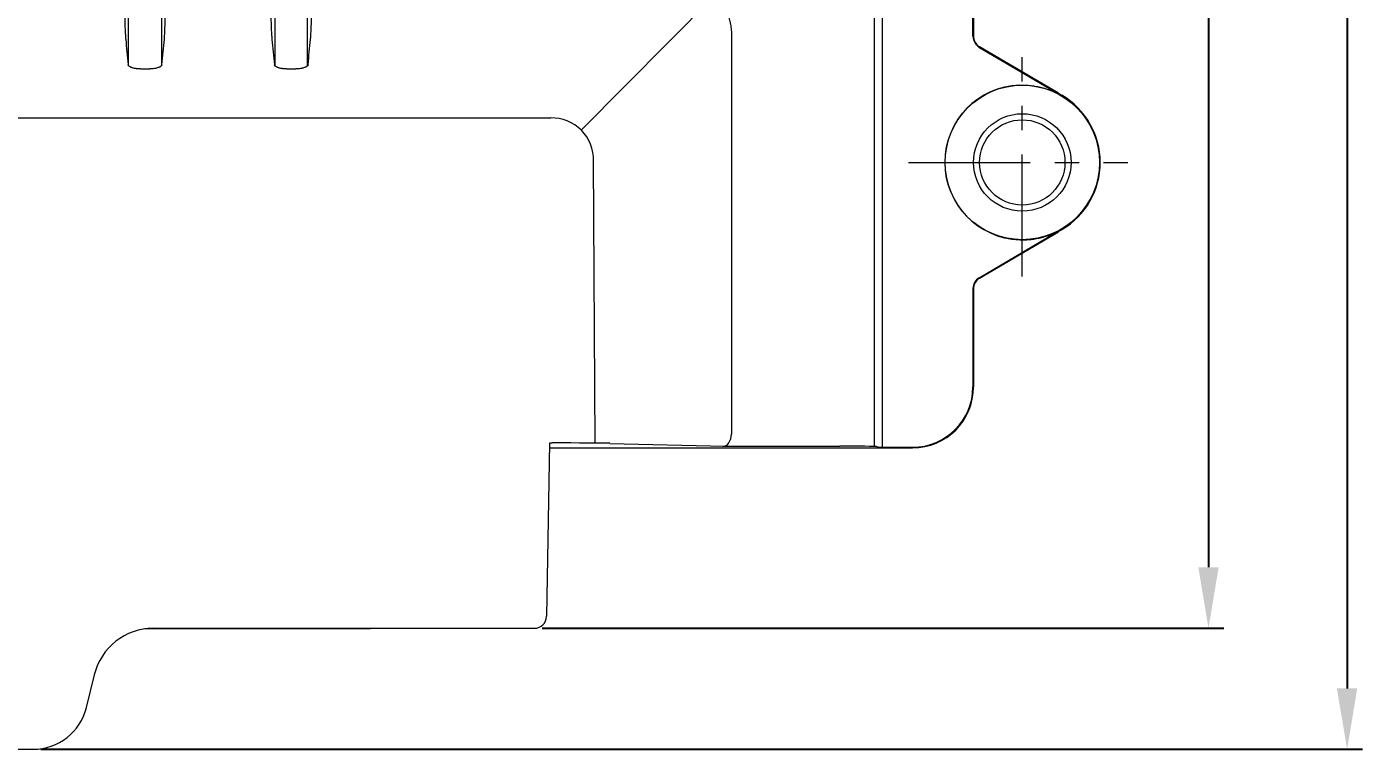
# Model space of a CAD drawing. Extents: x 2195 to 3022, y 1317 to 1901.
# Drawn here: x 2429.4 to 2539, y 1532.9 to 1592.2 of the extents above; entities that cross this region are included whole.
import ezdxf

# ---------------------------------------------------------------- set-up
doc = ezdxf.new("R2010")
doc.units = 0
doc.linetypes.add('PHANTOM', pattern=[20, 10, -2, 2, -2, 2, -2])
doc.layers.get('0').update_dxf_attribs({"lineweight": 13})
doc.layers.add('1', color=7, linetype='Continuous', true_color=0xffffff)
doc.layers.add('171', color=7, linetype='Continuous', true_color=0xffffff)
doc.styles.get("Standard").update_dxf_attribs({"font": 'simfang.ttf'})
doc.dimstyles.get("Standard").update_dxf_attribs({"dimtxt": 2.5, "dimasz": 2.5, "dimexe": 1.25, "dimexo": 0.625, "dimtad": 1, "dimtxsty": 'Standard', "dimcen": 2.5, "dimadec": 0, "dimazin": 0, "dimtfac": 1, "dimtmove": 0, "dimatfit": 0, "dimfxl": 0, "dimarcsym": 0})

# ---------------------------------------------------------------- blocks, each defined once
blk = doc.blocks.new('*D8')
at = {"color": 0, "lineweight": -2, "transparency": 16777216}
for p, q in [((2497.74, 1673.87), (2527.64, 1673.87)), ((2526.39, 1668.87), (2526.39, 1547.87)), ((2471.7, 1542.87), (2527.64, 1542.87))]:
    blk.add_line(p, q, dxfattribs=at)
at = {"color": 0, "transparency": 16777216}
for points in [[(2525.56, 1668.87), (2527.23, 1668.87), (2526.39, 1673.87)], [(2525.56, 1547.87), (2527.23, 1547.87), (2526.39, 1542.87)]]:
    blk.add_solid(points, dxfattribs=at)
at = {"layer": 'Defpoints', "color": 0, "transparency": 16777216}
for p in [(2497.11, 1673.87), (2471.07, 1542.87), (2526.39, 1542.87)]:
    blk.add_point(p, dxfattribs=at)
at = {"color": 0, "transparency": 16777216, "insert": (2523.24, 1608.37), "char_height": 5, "attachment_point": 5, "rotation": 90}
blk.add_mtext('131', dxfattribs=at)
blk = doc.blocks.new('*D9')
at = {"color": 0, "lineweight": -2, "transparency": 16777216}
for p, q in [((2497.74, 1673.87), (2539.02, 1673.87)), ((2537.77, 1668.87), (2537.77, 1537.94)), ((2430.56, 1532.94), (2539.02, 1532.94))]:
    blk.add_line(p, q, dxfattribs=at)
at = {"color": 0, "transparency": 16777216}
for points in [[(2536.93, 1668.87), (2538.6, 1668.87), (2537.77, 1673.87)], [(2536.93, 1537.94), (2538.6, 1537.94), (2537.77, 1532.94)]]:
    blk.add_solid(points, dxfattribs=at)
at = {"layer": 'Defpoints', "color": 0, "transparency": 16777216}
for p in [(2497.11, 1673.87), (2429.93, 1532.94), (2537.77, 1532.94)]:
    blk.add_point(p, dxfattribs=at)
at = {"color": 0, "transparency": 16777216, "insert": (2534.25, 1603.41), "char_height": 5, "attachment_point": 5, "rotation": 90}
blk.add_mtext('140,9', dxfattribs=at)

msp = doc.modelspace()

# ---------------------------------------------------------------- linework, layer by layer
for centre, radius, start, end in [((2508.14, 1591.46), 1.07, 182.4707, 237.0185), ((2472.49, 1581.3), 3.44, 358.6019, 91.3221), ((2508.1, 1570.73), 1.04, 121.0274, 178.0432)]:
    msp.add_arc(centre, radius, start, end)
at = {"layer": '1', "linetype": 'Continuous', "lineweight": 13}
for p, q in [((2498.95, 1661.37), (2498.95, 1557.78)), ((2499.61, 1661.37), (2499.61, 1557.67)), ((2437.76, 1589.03), (2437.76, 1660.08)), ((2440.46, 1660.08), (2440.46, 1589.03)), ((2449.76, 1660.08), (2449.76, 1589.03)), ((2452.46, 1589.03), (2452.46, 1660.08)), ((2507.06, 1591.41), (2507.06, 1625.76)), ((2474.92, 1583.74), (2485.91, 1594.84)), ((2507.55, 1590.56), (2514.07, 1586.72)), ((2369.82, 1584.74), (2472.41, 1584.74)), ((2476.07, 1558.06), (2475.93, 1581.21)), ((2517.51, 1581.09), (2517.46, 1581.09)), ((2507.06, 1570.76), (2507.06, 1562.67)), ((2505.62, 1559.16), (2505.65, 1559.13)), ((2472.54, 1558.07), (2472.31, 1558.07)), ((2477.25, 1558.04), (2486.69, 1557.81)), ((2486.63, 1557.8), (2496.15, 1557.8)), ((2499.14, 1557.78), (2499.48, 1557.73)), ((2501.47, 1557.72), (2502.11, 1557.72))]:
    msp.add_line(p, q, dxfattribs=at)
at = {"layer": '1', "linetype": 'Continuous', "lineweight": 18}
for p, q in [((2507.11, 1625.83), (2507.11, 1591.35)), ((2487.25, 1591.49), (2487.25, 1558.8)), ((2514.07, 1586.77), (2507.6, 1590.58)), ((2507.56, 1571.61), (2514.34, 1575.61)), ((2507.6, 1571.59), (2514.07, 1575.41)), ((2507.11, 1570.83), (2507.11, 1562.67)), ((2472.32, 1558.06), (2472.07, 1543.85)), ((2472.31, 1557.67), (2502.11, 1557.67)), ((2450.16, 1542.82), (2439.11, 1542.82)), ((2439.81, 1542.87), (2471.07, 1542.87)), ((2454.66, 1542.82), (2450.16, 1542.82)), ((2454.67, 1542.87), (2454.66, 1542.82)), ((2457.61, 1542.82), (2454.66, 1542.82)), ((2457.61, 1542.82), (2457.61, 1542.87)), ((2434.31, 1536.38), (2434.96, 1539.05)), ((2412.29, 1532.94), (2429.93, 1532.94))]:
    msp.add_line(p, q, dxfattribs=at)
for radius in [6.34, 4, 3.5]:
    msp.add_circle((2511.11, 1581.09), radius, dxfattribs=at)
for centre, radius, start, end in [((2511.11, 1581.09), 6.35, 91.9264, 268.0735), ((2511.11, 1581.09), 6.4, 300.5103, 59.4892), ((2502.11, 1562.67), 5, 270, 0), ((2471.07, 1543.87), 1, 270, 359), ((2439.81, 1537.87), 5, 90, 166.3322), ((2429.93, 1537.44), 4.5, 270, 346.3322)]:
    msp.add_arc(centre, radius, start, end, dxfattribs=at)
at = {"layer": '1', "linetype": 'Continuous', "lineweight": 13}
msp.add_arc((2502.11, 1562.67), 4.95, 270, 0, dxfattribs=at)
at = {"layer": '1', "linetype": 'Continuous', "lineweight": 18}
for centre, major_axis, ratio, start_param, end_param in [((2508.11, 1591.44), (0.868, 0.496), 0.999949, 2.715919, 3.660712), ((2508.11, 1570.73), (-0.868, 0.496), 0.999949, 5.764066, 6.708859), ((2486.54, 1558.79), (-0.012, -1), 0.703573, 0.017282, 1.582242)]:
    msp.add_ellipse(centre, major_axis=major_axis, ratio=ratio, start_param=start_param, end_param=end_param, dxfattribs=at)
at = {"layer": '1', "linetype": 'Continuous', "lineweight": 13}
for centre, major_axis, ratio, start_param, end_param in [((2472.55, 1558.03), (5, 0), 0.008729, 0.346995, 1.57212), ((2496.15, 1557.78), (-3, 0), 0.008727, 3.215175, 4.712389), ((2501.48, 1557.74), (-2, 0), 0.008727, 0.068755, 1.568252)]:
    msp.add_ellipse(centre, major_axis=major_axis, ratio=ratio, start_param=start_param, end_param=end_param, dxfattribs=at)
at = {"layer": '1', "linetype": 'Continuous', "lineweight": 18}
for points, knots in [([(2482.55, 1596.2), (2482.7, 1596.2), (2483.01, 1596.18), (2483.32, 1596.14), (2483.62, 1596.08), (2483.77, 1596.05), (2483.99, 1595.99), (2484.07, 1595.96), (2484.22, 1595.91), (2484.29, 1595.89), (2484.5, 1595.8), (2484.79, 1595.67), (2485.05, 1595.52), (2485.31, 1595.35), (2485.43, 1595.26), (2485.59, 1595.14), (2485.62, 1595.11), (2485.67, 1595.06), (2485.76, 1594.98), (2485.85, 1594.9), (2486.01, 1594.74), (2486.22, 1594.51), (2486.4, 1594.26), (2486.5, 1594.1), (2486.52, 1594.07), (2486.57, 1594), (2486.59, 1593.97), (2486.64, 1593.87), (2486.68, 1593.8), (2486.79, 1593.59), (2486.85, 1593.45), (2486.96, 1593.17), (2487.01, 1593.02), (2487.08, 1592.8), (2487.1, 1592.72), (2487.12, 1592.61), (2487.13, 1592.57), (2487.15, 1592.49), (2487.16, 1592.45), (2487.19, 1592.26), (2487.21, 1592.11), (2487.24, 1591.8), (2487.25, 1591.65), (2487.25, 1591.49)], [0, 0, 0, 0, 0.0625, 0.125, 0.125, 0.1875, 0.1875, 0.21875, 0.21875, 0.25, 0.25, 0.3125, 0.375, 0.375, 0.4375, 0.4375, 0.453125, 0.453125, 0.46875, 0.5, 0.5, 0.5625, 0.625, 0.625, 0.640625, 0.640625, 0.65625, 0.65625, 0.6875, 0.6875, 0.75, 0.75, 0.8125, 0.8125, 0.84375, 0.84375, 0.859375, 0.859375, 0.875, 0.875, 0.9375, 0.9375, 1, 1, 1, 1]), ([(2437.41, 1595.9), (2437.41, 1595.64), (2437.41, 1595.38), (2437.42, 1594.88), (2437.42, 1594.64), (2437.42, 1594.36), (2437.42, 1594.33), (2437.42, 1594.27), (2437.42, 1594.24), (2437.42, 1594.15), (2437.42, 1594.09), (2437.43, 1593.91), (2437.43, 1593.8), (2437.43, 1593.46), (2437.44, 1593.24), (2437.45, 1592.98), (2437.45, 1592.9), (2437.45, 1592.82), (2437.45, 1592.77), (2437.45, 1592.75), (2437.46, 1592.62), (2437.46, 1592.53), (2437.47, 1592.25), (2437.47, 1592.08), (2437.48, 1591.85), (2437.49, 1591.78), (2437.49, 1591.67), (2437.5, 1591.64), (2437.5, 1591.57), (2437.5, 1591.54), (2437.51, 1591.39), (2437.52, 1591.28), (2437.53, 1591.19)], [0, 0, 0, 0, 0.125, 0.125, 0.25, 0.25, 0.265625, 0.265625, 0.28125, 0.28125, 0.3125, 0.3125, 0.375, 0.375, 0.5, 0.5, 0.53125, 0.546875, 0.546875, 0.5625, 0.5625, 0.625, 0.625, 0.75, 0.75, 0.8125, 0.8125, 0.84375, 0.84375, 0.875, 0.875, 1, 1, 1, 1]), ([(2440.7, 1591.19), (2440.71, 1591.28), (2440.71, 1591.39), (2440.73, 1591.63), (2440.74, 1591.77), (2440.75, 1591.94), (2440.75, 1591.96), (2440.75, 1592), (2440.75, 1592.02), (2440.75, 1592.08), (2440.75, 1592.13), (2440.76, 1592.25), (2440.76, 1592.34), (2440.77, 1592.62), (2440.78, 1592.81), (2440.78, 1593.07), (2440.78, 1593.15), (2440.79, 1593.23), (2440.79, 1593.29), (2440.79, 1593.32), (2440.79, 1593.45), (2440.79, 1593.57), (2440.8, 1593.91), (2440.8, 1594.14), (2440.81, 1594.51), (2440.81, 1594.63), (2440.81, 1594.82), (2440.81, 1594.88), (2440.81, 1595), (2440.81, 1595.07), (2440.81, 1595.38), (2440.81, 1595.64), (2440.81, 1595.9)], [0, 0, 0, 0, 0.125, 0.125, 0.25, 0.25, 0.265625, 0.265625, 0.28125, 0.28125, 0.3125, 0.3125, 0.375, 0.375, 0.5, 0.5, 0.53125, 0.546875, 0.546875, 0.5625, 0.5625, 0.625, 0.625, 0.75, 0.75, 0.8125, 0.8125, 0.84375, 0.84375, 0.875, 0.875, 1, 1, 1, 1]), ([(2449.41, 1595.9), (2449.41, 1595.64), (2449.41, 1595.38), (2449.42, 1594.88), (2449.42, 1594.64), (2449.42, 1594.36), (2449.42, 1594.33), (2449.42, 1594.27), (2449.42, 1594.24), (2449.42, 1594.15), (2449.42, 1594.09), (2449.43, 1593.91), (2449.43, 1593.8), (2449.43, 1593.46), (2449.44, 1593.24), (2449.45, 1592.98), (2449.45, 1592.9), (2449.45, 1592.82), (2449.45, 1592.77), (2449.45, 1592.75), (2449.46, 1592.62), (2449.46, 1592.53), (2449.47, 1592.25), (2449.47, 1592.08), (2449.48, 1591.85), (2449.49, 1591.78), (2449.49, 1591.67), (2449.5, 1591.64), (2449.5, 1591.57), (2449.5, 1591.54), (2449.51, 1591.39), (2449.52, 1591.28), (2449.53, 1591.19)], [0, 0, 0, 0, 0.125, 0.125, 0.25, 0.25, 0.265625, 0.265625, 0.28125, 0.28125, 0.3125, 0.3125, 0.375, 0.375, 0.5, 0.5, 0.53125, 0.546875, 0.546875, 0.5625, 0.5625, 0.625, 0.625, 0.75, 0.75, 0.8125, 0.8125, 0.84375, 0.84375, 0.875, 0.875, 1, 1, 1, 1]), ([(2452.7, 1591.19), (2452.71, 1591.28), (2452.71, 1591.39), (2452.73, 1591.63), (2452.74, 1591.77), (2452.75, 1591.94), (2452.75, 1591.96), (2452.75, 1592), (2452.75, 1592.02), (2452.75, 1592.08), (2452.75, 1592.13), (2452.76, 1592.25), (2452.76, 1592.34), (2452.77, 1592.62), (2452.78, 1592.81), (2452.78, 1593.07), (2452.78, 1593.15), (2452.79, 1593.23), (2452.79, 1593.29), (2452.79, 1593.32), (2452.79, 1593.45), (2452.79, 1593.57), (2452.8, 1593.91), (2452.8, 1594.14), (2452.81, 1594.51), (2452.81, 1594.63), (2452.81, 1594.82), (2452.81, 1594.88), (2452.81, 1595), (2452.81, 1595.07), (2452.81, 1595.38), (2452.81, 1595.64), (2452.81, 1595.9)], [0, 0, 0, 0, 0.125, 0.125, 0.25, 0.25, 0.265625, 0.265625, 0.28125, 0.28125, 0.3125, 0.3125, 0.375, 0.375, 0.5, 0.5, 0.53125, 0.546875, 0.546875, 0.5625, 0.5625, 0.625, 0.625, 0.75, 0.75, 0.8125, 0.8125, 0.84375, 0.84375, 0.875, 0.875, 1, 1, 1, 1]), ([(2438.73, 1588.76), (2438.66, 1588.76), (2438.6, 1588.77), (2438.5, 1588.77), (2438.47, 1588.78), (2438.42, 1588.78), (2438.4, 1588.78), (2438.37, 1588.79), (2438.36, 1588.79), (2438.28, 1588.8), (2438.23, 1588.81), (2438.14, 1588.83), (2438.12, 1588.84), (2438.07, 1588.85), (2438.02, 1588.87), (2437.98, 1588.89), (2437.95, 1588.9), (2437.94, 1588.9), (2437.92, 1588.91), (2437.91, 1588.92), (2437.87, 1588.94), (2437.83, 1588.96), (2437.8, 1588.99), (2437.79, 1589), (2437.77, 1589.02), (2437.77, 1589.03), (2437.76, 1589.04), (2437.76, 1589.04), (2437.74, 1589.07), (2437.73, 1589.09), (2437.73, 1589.11)], [0, 0, 0, 0, 0.125, 0.125, 0.1875, 0.1875, 0.21875, 0.21875, 0.25, 0.25, 0.375, 0.375, 0.4375, 0.4375, 0.5, 0.5625, 0.5625, 0.59375, 0.59375, 0.625, 0.625, 0.75, 0.75, 0.8125, 0.8125, 0.84375, 0.84375, 0.875, 0.875, 1, 1, 1, 1]), ([(2440.5, 1589.11), (2440.49, 1589.09), (2440.49, 1589.07), (2440.47, 1589.04), (2440.46, 1589.03), (2440.44, 1589.01), (2440.44, 1589), (2440.43, 1588.99), (2440.42, 1588.99), (2440.39, 1588.96), (2440.36, 1588.94), (2440.31, 1588.91), (2440.29, 1588.91), (2440.26, 1588.89), (2440.25, 1588.89), (2440.23, 1588.88), (2440.21, 1588.87), (2440.16, 1588.85), (2440.11, 1588.84), (2440.03, 1588.82), (2440, 1588.81), (2439.96, 1588.81), (2439.94, 1588.8), (2439.91, 1588.8), (2439.9, 1588.8), (2439.82, 1588.78), (2439.76, 1588.78), (2439.68, 1588.77), (2439.66, 1588.77), (2439.63, 1588.77), (2439.61, 1588.77), (2439.56, 1588.77), (2439.53, 1588.76), (2439.5, 1588.76)], [0, 0, 0, 0, 0.125, 0.125, 0.1875, 0.1875, 0.21875, 0.21875, 0.25, 0.25, 0.375, 0.375, 0.4375, 0.4375, 0.46875, 0.46875, 0.5, 0.5, 0.625, 0.625, 0.6875, 0.6875, 0.71875, 0.71875, 0.75, 0.75, 0.875, 0.875, 0.90625, 0.90625, 0.9375, 0.9375, 1, 1, 1, 1]), ([(2450.73, 1588.76), (2450.66, 1588.76), (2450.6, 1588.77), (2450.5, 1588.77), (2450.47, 1588.78), (2450.42, 1588.78), (2450.4, 1588.78), (2450.37, 1588.79), (2450.36, 1588.79), (2450.28, 1588.8), (2450.23, 1588.81), (2450.14, 1588.83), (2450.12, 1588.84), (2450.07, 1588.85), (2450.02, 1588.87), (2449.98, 1588.89), (2449.95, 1588.9), (2449.94, 1588.9), (2449.92, 1588.91), (2449.91, 1588.92), (2449.87, 1588.94), (2449.83, 1588.96), (2449.8, 1588.99), (2449.79, 1589), (2449.77, 1589.02), (2449.77, 1589.03), (2449.76, 1589.04), (2449.76, 1589.04), (2449.74, 1589.07), (2449.73, 1589.09), (2449.73, 1589.11)], [0, 0, 0, 0, 0.125, 0.125, 0.1875, 0.1875, 0.21875, 0.21875, 0.25, 0.25, 0.375, 0.375, 0.4375, 0.4375, 0.5, 0.5625, 0.5625, 0.59375, 0.59375, 0.625, 0.625, 0.75, 0.75, 0.8125, 0.8125, 0.84375, 0.84375, 0.875, 0.875, 1, 1, 1, 1]), ([(2452.5, 1589.11), (2452.49, 1589.09), (2452.49, 1589.07), (2452.47, 1589.04), (2452.46, 1589.03), (2452.44, 1589.01), (2452.44, 1589), (2452.43, 1588.99), (2452.42, 1588.99), (2452.39, 1588.96), (2452.36, 1588.94), (2452.31, 1588.91), (2452.29, 1588.91), (2452.26, 1588.89), (2452.25, 1588.89), (2452.23, 1588.88), (2452.21, 1588.87), (2452.16, 1588.85), (2452.11, 1588.84), (2452.03, 1588.82), (2452, 1588.81), (2451.96, 1588.81), (2451.94, 1588.8), (2451.91, 1588.8), (2451.9, 1588.8), (2451.82, 1588.78), (2451.76, 1588.78), (2451.68, 1588.77), (2451.66, 1588.77), (2451.63, 1588.77), (2451.61, 1588.77), (2451.56, 1588.77), (2451.53, 1588.76), (2451.5, 1588.76)], [0, 0, 0, 0, 0.125, 0.125, 0.1875, 0.1875, 0.21875, 0.21875, 0.25, 0.25, 0.375, 0.375, 0.4375, 0.4375, 0.46875, 0.46875, 0.5, 0.5, 0.625, 0.625, 0.6875, 0.6875, 0.71875, 0.71875, 0.75, 0.75, 0.875, 0.875, 0.90625, 0.90625, 0.9375, 0.9375, 1, 1, 1, 1]), ([(2510.9, 1587.43), (2510.98, 1587.44), (2511.06, 1587.44), (2511.21, 1587.44), (2511.29, 1587.44), (2511.52, 1587.43), (2511.68, 1587.42), (2511.91, 1587.39), (2511.98, 1587.38), (2512.13, 1587.36), (2512.21, 1587.35), (2512.43, 1587.3), (2512.58, 1587.27), (2512.87, 1587.2), (2513.01, 1587.15), (2513.29, 1587.06), (2513.42, 1587.01), (2513.69, 1586.9), (2513.82, 1586.84), (2514.02, 1586.74), (2514.09, 1586.71), (2514.18, 1586.66), (2514.21, 1586.64), (2514.26, 1586.61), (2514.28, 1586.6), (2514.31, 1586.58), (2514.33, 1586.58), (2514.34, 1586.57)], [0, 0, 0, 0, 0.0625, 0.0625, 0.125, 0.125, 0.25, 0.25, 0.3125, 0.3125, 0.375, 0.375, 0.5, 0.5, 0.625, 0.625, 0.75, 0.75, 0.875, 0.875, 0.9375, 0.9375, 0.96875, 0.96875, 0.984375, 0.984375, 1, 1, 1, 1]), ([(2514.07, 1586.77), (2514.09, 1586.76), (2514.1, 1586.75), (2514.13, 1586.74), (2514.14, 1586.73), (2514.15, 1586.72), (2514.16, 1586.72), (2514.18, 1586.7), (2514.2, 1586.7), (2514.22, 1586.68), (2514.23, 1586.68), (2514.26, 1586.66), (2514.26, 1586.66), (2514.28, 1586.65), (2514.29, 1586.64), (2514.3, 1586.64), (2514.31, 1586.63), (2514.32, 1586.63), (2514.32, 1586.62), (2514.33, 1586.62), (2514.34, 1586.61), (2514.35, 1586.61), (2514.36, 1586.6), (2514.36, 1586.6)], [0, 0, 0, 0, 0.25, 0.25, 0.375, 0.375, 0.5, 0.5, 0.625, 0.625, 0.75, 0.75, 0.8125, 0.8125, 0.875, 0.875, 0.90625, 0.90625, 0.9375, 0.9375, 0.96875, 0.96875, 1, 1, 1, 1]), ([(2510.9, 1574.74), (2510.98, 1574.74), (2511.06, 1574.74), (2511.21, 1574.74), (2511.29, 1574.74), (2511.52, 1574.75), (2511.68, 1574.76), (2511.91, 1574.78), (2511.98, 1574.79), (2512.13, 1574.82), (2512.21, 1574.83), (2512.43, 1574.87), (2512.58, 1574.9), (2512.87, 1574.98), (2513.01, 1575.02), (2513.29, 1575.11), (2513.42, 1575.16), (2513.69, 1575.27), (2513.82, 1575.34), (2514.02, 1575.43), (2514.09, 1575.47), (2514.18, 1575.52), (2514.21, 1575.54), (2514.26, 1575.56), (2514.28, 1575.57), (2514.31, 1575.59), (2514.33, 1575.6), (2514.34, 1575.61)], [0, 0, 0, 0, 0.0625, 0.0625, 0.125, 0.125, 0.25, 0.25, 0.3125, 0.3125, 0.375, 0.375, 0.5, 0.5, 0.625, 0.625, 0.75, 0.75, 0.875, 0.875, 0.9375, 0.9375, 0.96875, 0.96875, 0.984375, 0.984375, 1, 1, 1, 1]), ([(2514.36, 1575.57), (2514.35, 1575.57), (2514.34, 1575.56), (2514.32, 1575.55), (2514.32, 1575.55), (2514.31, 1575.54), (2514.3, 1575.54), (2514.29, 1575.53), (2514.28, 1575.52), (2514.26, 1575.52), (2514.25, 1575.51), (2514.23, 1575.5), (2514.22, 1575.49), (2514.2, 1575.48), (2514.18, 1575.47), (2514.16, 1575.46), (2514.15, 1575.45), (2514.14, 1575.44), (2514.13, 1575.44), (2514.1, 1575.42), (2514.09, 1575.42), (2514.07, 1575.41)], [0, 0, 0, 0, 0.0625, 0.0625, 0.09375, 0.09375, 0.125, 0.125, 0.1875, 0.1875, 0.25, 0.25, 0.375, 0.375, 0.5, 0.5, 0.625, 0.625, 0.75, 0.75, 1, 1, 1, 1])]:
    msp.add_open_spline(points, degree=3, knots=knots, dxfattribs=at)
for points, degree in [([(2437.53, 1591.19), (2437.59, 1590.5), (2437.66, 1589.81), (2437.73, 1589.11)], 3), ([(2440.5, 1589.11), (2440.56, 1589.81), (2440.63, 1590.5), (2440.7, 1591.19)], 3), ([(2449.53, 1591.19), (2449.59, 1590.5), (2449.66, 1589.81), (2449.73, 1589.11)], 3), ([(2452.5, 1589.11), (2452.56, 1589.81), (2452.63, 1590.5), (2452.7, 1591.19)], 3), ([(2438.73, 1588.76), (2439.5, 1588.76)], 1), ([(2450.73, 1588.76), (2451.5, 1588.76)], 1)]:
    msp.add_open_spline(points, degree=degree, dxfattribs=at)
at = {"layer": '171', "color": 1, "linetype": 'PHANTOM', "lineweight": 5}
for p, q in [((2511.11, 1571.74), (2511.11, 1590.43)), ((2501.77, 1581.09), (2520.46, 1581.09))]:
    msp.add_line(p, q, dxfattribs=at)

# ---------------------------------------------------------------- dimensions: what is measured, and where the dimension line sits
at = {"color": 3}
for base, p2, picture, middle in [((2537.77, 1532.94), (2429.93, 1532.94), '*D9', (2534.25, 1603.41)), ((2526.39, 1542.87), (2471.07, 1542.87), '*D8', (2523.24, 1608.37))]:
    dim = msp.add_linear_dim(base=base, p1=(2497.11, 1673.87), p2=p2, angle=90, dimstyle='Standard', override={"dimtxt": 5, "dimasz": 5, "dimdec": 1, "dimtp": 0.1, "dimtm": 0.1}, dxfattribs=at)
    dim.commit()
    dim.dimension.update_dxf_attribs({"geometry": picture, "text_midpoint": middle})

doc.saveas('drawing.dxf')
